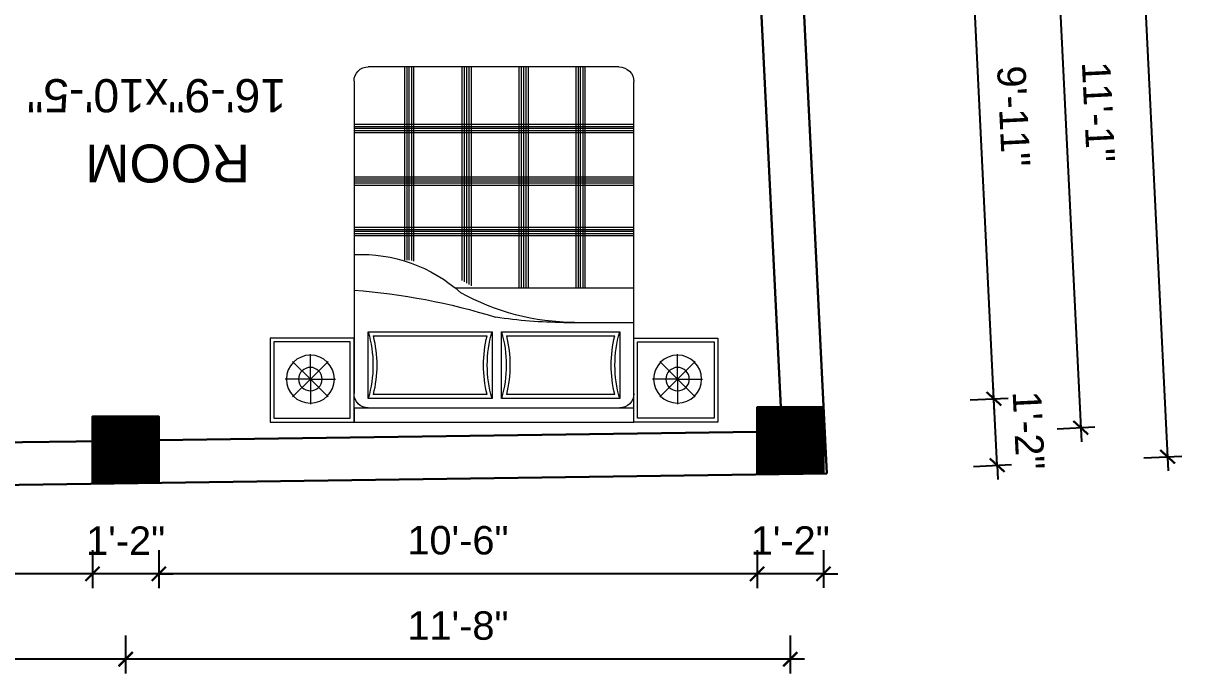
# Model space of a CAD drawing. Header units: inches. Extents: x -4737 to 13205, y 2479 to 13285.
# Drawn here: x -3622.5 to -3378.1, y 11182.7 to 11320.3 of the extents above; entities that cross this region are included whole.
import ezdxf

# ---------------------------------------------------------------- set-up
doc = ezdxf.new("R2010")
doc.units = ezdxf.units.IN
doc.header["$MEASUREMENT"] = 0
for name, color, linetype, lineweight in [('A-FURN', 9, 'Continuous', 5), ('hatch-.09', 8, 'Continuous', 9), ('Label', 7, 'Continuous', 13), ('ns_DIMS', 1, 'Continuous', 0), ('Text', 7, 'Continuous', 13), ('WALL', 12, 'Continuous', 30)]:
    doc.layers.add(name, color=color, linetype=linetype, lineweight=lineweight)
doc.layers.add('furniture', color=253, linetype='Continuous')
doc.styles.add('arial 1000', font='arial.ttf')
doc.styles.add('dim', font='arial.ttf', dxfattribs={"height": 7})
doc.styles.get("Standard").update_dxf_attribs({"font": 'arial.ttf'})
doc.dimstyles.new("1-8'", dxfattribs={"dimtxt": 6, "dimasz": 3, "dimexe": 3, "dimexo": 6, "dimgap": 4, "dimtad": 1, "dimdec": 0, "dimzin": 0, "dimdsep": 46, "dimlunit": 4, "dimtxsty": 'arial 1000', "dimblk": 'ARCHTICK', "dimcen": 8, "dimdle": 3, "dimclrt": 7, "dimazin": 0, "dimtfac": 1, "dimtdec": 0, "dimtix": 1, "dimtmove": 2, "dimatfit": 3, "dimfxl": 5, "dimfxlon": 1, "dimarcsym": 0})

# ---------------------------------------------------------------- blocks, each defined once
blk = doc.blocks.new('A$C3AED30AC')
at = {"layer": 'A-FURN', "color": 147, "linetype": 'ByBlock'}
for p, q in [((0, 1532.2), (0, 1982.2)), ((0, 1982.2), (450, 1982.2)), ((450, 1982.2), (1949.6, 1982.2)), ((450, 1982.2), (450, 1532.2)), ((450, 1906), (450, 1982.2)), ((1949.6, 1982.2), (1949.6, 1532.2)), ((2399.6, 1982.2), (1949.6, 1982.2)), ((2399.6, 1532.2), (2399.6, 1982.2)), ((450, 1906), (1949.6, 1906)), ((450, 155.2), (450, 1829.8)), ((1949.6, 1829.8), (1949.6, 159)), ((450, 1532.2), (0, 1532.2)), ((1949.6, 1532.2), (2399.6, 1532.2)), ((1869.6, 79), (526.2, 79))]:
    blk.add_line(p, q, dxfattribs=at)
at = {"layer": 'A-FURN', "color": 8}
for p, q in [((20, 1552.2), (20, 1962.2)), ((20, 1962.2), (430, 1962.2)), ((430, 1962.2), (430, 1552.2)), ((1969.6, 1962.2), (1969.6, 1552.2)), ((2379.6, 1962.2), (1969.6, 1962.2)), ((2379.6, 1552.2), (2379.6, 1962.2)), ((430, 1552.2), (20, 1552.2)), ((1969.6, 1552.2), (2379.6, 1552.2))]:
    blk.add_line(p, q, dxfattribs=at)
at = {"layer": 'A-FURN', "color": 5, "linetype": 'ByBlock'}
for p, q in [((216, 1752.2), (216, 1886.6)), ((2183.6, 1752.2), (2183.6, 1886.6)), ((216, 1752.2), (121, 1847.2)), ((216, 1752.2), (311.1, 1847.2)), ((526.2, 1855.2), (526.2, 1499.6)), ((1189.3, 1855.2), (526.2, 1855.2)), ((1189.3, 1499.6), (1189.3, 1855.2)), ((1873.4, 1855.2), (1240.1, 1855.2)), ((1240.1, 1855.2), (1240.1, 1499.6)), ((1873.4, 1499.6), (1873.4, 1855.2)), ((2183.6, 1752.2), (2088.5, 1847.2)), ((2183.6, 1752.2), (2278.6, 1847.2)), ((216, 1752.2), (81.7, 1752.2)), ((216, 1752.2), (121, 1657.2)), ((216, 1752.2), (216, 1752.2)), ((216, 1752.2), (216, 1752.2)), ((216, 1752.2), (216, 1752.2)), ((216, 1752.2), (350.4, 1752.2)), ((216, 1752.2), (216, 1617.8)), ((216, 1752.2), (311.1, 1657.2)), ((2183.6, 1752.2), (2049.2, 1752.2)), ((2183.6, 1752.2), (2088.5, 1657.2)), ((2183.6, 1752.2), (2317.9, 1752.2)), ((2183.6, 1752.2), (2183.6, 1752.2)), ((2183.6, 1752.2), (2183.6, 1752.2)), ((2183.6, 1752.2), (2183.6, 1752.2)), ((2183.6, 1752.2), (2278.6, 1657.2)), ((2183.6, 1752.2), (2183.6, 1617.8)), ((526.2, 1499.6), (1189.3, 1499.6)), ((1240.1, 1499.6), (1873.4, 1499.6)), ((1573.7, 1448.8), (1949.6, 1448.8)), ((996, 1263.6), (1949.6, 1263.6))]:
    blk.add_line(p, q, dxfattribs=at)
at = {"layer": 'A-FURN', "color": 9}
for p, q in [((1163.2, 1835.2), (552.3, 1835.2)), ((1847.3, 1835.2), (1266.2, 1835.2)), ((552.3, 1519.6), (1163.2, 1519.6)), ((1266.2, 1519.6), (1847.3, 1519.6))]:
    blk.add_line(p, q, dxfattribs=at)
at = {"layer": 'A-FURN', "color": 8, "linetype": 'Continuous'}
for p, q in [((1067, 1245.2), (1067, 79)), ((1079, 1252.8), (1079, 79)), ((1335, 1263.6), (1335, 79)), ((1347, 1263.6), (1347, 79)), ((1359, 1263.6), (1359, 79)), ((1372.1, 1263.6), (1372.1, 79)), ((1384.1, 1263.6), (1384.1, 79)), ((1639.9, 1263.6), (1639.9, 79)), ((1651.9, 1263.6), (1651.9, 79)), ((1663.9, 1263.6), (1663.9, 79)), ((1676.9, 1263.6), (1676.9, 79)), ((1688.9, 1263.6), (1688.9, 79)), ((1029.9, 1223.1), (1029.9, 79)), ((1041.9, 1230), (1041.9, 79)), ((1053.9, 1237.2), (1053.9, 79)), ((771.1, 1120.2), (771.1, 79)), ((722, 1114.6), (722, 79)), ((734, 1114.6), (734, 79)), ((746, 1114.6), (746, 79)), ((759.1, 1117.1), (759.1, 79)), ((450, 983.2), (1949.6, 983.2)), ((450, 971.2), (1949.6, 971.2)), ((450, 959.2), (1949.6, 959.2)), ((450, 949.8), (1949.6, 949.8)), ((450, 937.8), (1949.6, 937.8)), ((450, 713), (1949.6, 713)), ((450, 701), (1949.6, 701)), ((450, 689), (1949.6, 689)), ((450, 679.6), (1949.6, 679.6)), ((450, 667.6), (1949.6, 667.6)), ((450, 431.1), (1949.6, 431.1)), ((450, 419.1), (1949.6, 419.1)), ((450, 407.1), (1949.6, 407.1)), ((450, 397.7), (1949.6, 397.7)), ((450, 385.7), (1949.6, 385.7))]:
    blk.add_line(p, q, dxfattribs=at)
at = {"layer": 'A-FURN', "color": 5, "linetype": 'ByBlock'}
for centre, radius in [((216, 1752.2), 128.5), ((2183.6, 1752.2), 128.5), ((216, 1752.2), 62.8), ((2183.6, 1752.2), 62.8)]:
    blk.add_circle(centre, radius, dxfattribs=at)
at = {"layer": 'A-FURN', "color": 147, "linetype": 'ByBlock'}
for centre, radius, start, end in [((526.2, 1829.8), 76.2, 90, 180), ((1873.4, 1829.8), 76.2, 0, 90), ((526.2, 155.2), 76.2, 180, 270), ((1869.6, 159), 80, 270, 0)]:
    blk.add_arc(centre, radius, start, end, dxfattribs=at)
at = {"layer": 'A-FURN', "color": 5, "linetype": 'ByBlock'}
for centre, radius, start, end in [((-83.4, 1677.4), 635, 343.7398, 16.2602), ((1798.9, 1677.4), 635, 163.73979, 196.26021), ((630.5, 1677.4), 635, 343.7398, 16.2602), ((2483, 1677.4), 635, 163.73979, 196.26021), ((1638.5, 177.4), 1271.4, 90.35642, 119.03891), ((1572.9, -870.3), 2319.1, 89.98014, 99.03119), ((193.9, 4688.5), 3422.4, 274.28895, 287.24996), ((485.1, 1886.5), 802.9, 267.49694, 311.91323)]:
    blk.add_arc(centre, radius, start, end, dxfattribs=at)
at = {"layer": 'A-FURN', "color": 9}
for centre, start, end in [((-83.4, 1677.4), 346.05939, 13.94061), ((1798.9, 1677.4), 166.05939, 193.94061), ((630.5, 1677.4), 346.05939, 13.94061), ((2483, 1677.4), 166.05939, 193.94061)]:
    blk.add_arc(centre, 655, start, end, dxfattribs=at)
blk = doc.blocks.new('_ArchTick')
at = {"color": 0, "const_width": 0.15}
blk.add_lwpolyline([(-0.5, -0.5), (0.5, 0.5)], dxfattribs=at)
blk = doc.blocks.new('*D1041')
at = {"layer": 'Defpoints', "color": 0, "transparency": 16777216}
for p in [(-3467.73, 11225.33), (-3453.73, 11225.33), (-3467.73, 11204.19)]:
    blk.add_point(p, dxfattribs=at)
at = {"layer": 'ns_DIMS', "color": 0, "lineweight": -2, "transparency": 16777216}
for p, q in [((-3467.73, 11209.19), (-3467.73, 11201.19)), ((-3453.73, 11209.19), (-3453.73, 11201.19)), ((-3467.73, 11204.19), (-3470.73, 11204.19)), ((-3453.73, 11204.19), (-3467.73, 11204.19)), ((-3453.73, 11204.19), (-3450.73, 11204.19))]:
    blk.add_line(p, q, dxfattribs=at)
at = {"layer": 'ns_DIMS', "color": 0, "lineweight": -2, "transparency": 16777216, "xscale": 3, "yscale": 3, "zscale": 3}
blk.add_blockref('_ArchTick', (-3467.73, 11204.19), dxfattribs=at)
at = {"layer": 'ns_DIMS', "color": 0, "lineweight": -2, "transparency": 16777216, "xscale": 3, "yscale": 3, "zscale": 3, "rotation": 180}
blk.add_blockref('_ArchTick', (-3453.73, 11204.19), dxfattribs=at)
at = {"layer": 'ns_DIMS', "color": 7, "transparency": 16777216, "insert": (-3460.73, 11211.2), "char_height": 6, "attachment_point": 5, "style": 'arial 1000'}
blk.add_mtext('1\'-2"', dxfattribs=at)
blk = doc.blocks.new('*D1042')
at = {"layer": 'Defpoints', "color": 0, "transparency": 16777216}
for p in [(-3460.73, 11225.33), (-3600.93, 11223.34), (-3600.93, 11186.16)]:
    blk.add_point(p, dxfattribs=at)
at = {"layer": 'ns_DIMS', "color": 0, "lineweight": -2, "transparency": 16777216}
for p, q in [((-3600.93, 11191.16), (-3600.93, 11183.16)), ((-3460.73, 11191.16), (-3460.73, 11183.16)), ((-3457.73, 11186.16), (-3603.93, 11186.16))]:
    blk.add_line(p, q, dxfattribs=at)
at = {"layer": 'ns_DIMS', "color": 0, "lineweight": -2, "transparency": 16777216, "xscale": 3, "yscale": 3, "zscale": 3, "rotation": 180}
blk.add_blockref('_ArchTick', (-3600.93, 11186.16), dxfattribs=at)
at = {"layer": 'ns_DIMS', "color": 0, "lineweight": -2, "transparency": 16777216, "xscale": 3, "yscale": 3, "zscale": 3}
blk.add_blockref('_ArchTick', (-3460.73, 11186.16), dxfattribs=at)
at = {"layer": 'ns_DIMS', "color": 7, "transparency": 16777216, "insert": (-3530.83, 11193.22), "char_height": 6, "attachment_point": 5, "style": 'arial 1000'}
blk.add_mtext('11\'-8"', dxfattribs=at)
blk = doc.blocks.new('*D1043')
at = {"layer": 'Defpoints', "color": 0, "transparency": 16777216}
for p in [(-3453.04, 11225.33), (-3675.18, 11222.19), (-3675.18, 11168.19)]:
    blk.add_point(p, dxfattribs=at)
at = {"layer": 'ns_DIMS', "color": 0, "lineweight": -2, "transparency": 16777216}
for p, q in [((-3675.18, 11173.19), (-3675.18, 11165.19)), ((-3453.04, 11173.19), (-3453.04, 11165.19)), ((-3450.04, 11168.19), (-3678.18, 11168.19))]:
    blk.add_line(p, q, dxfattribs=at)
at = {"layer": 'ns_DIMS', "color": 0, "lineweight": -2, "transparency": 16777216, "xscale": 3, "yscale": 3, "zscale": 3, "rotation": 180}
blk.add_blockref('_ArchTick', (-3675.18, 11168.19), dxfattribs=at)
at = {"layer": 'ns_DIMS', "color": 0, "lineweight": -2, "transparency": 16777216, "xscale": 3, "yscale": 3, "zscale": 3}
blk.add_blockref('_ArchTick', (-3453.04, 11168.19), dxfattribs=at)
at = {"layer": 'ns_DIMS', "color": 7, "transparency": 16777216, "insert": (-3564.11, 11175.25), "char_height": 6, "attachment_point": 5, "style": 'arial 1000'}
blk.add_mtext('18\'-6"', dxfattribs=at)
blk = doc.blocks.new('*D1044')
at = {"layer": 'Defpoints', "color": 0, "transparency": 16777216}
for p in [(-3467.73, 11225.33), (-3593.93, 11223.34), (-3593.93, 11204.16)]:
    blk.add_point(p, dxfattribs=at)
at = {"layer": 'ns_DIMS', "color": 0, "lineweight": -2, "transparency": 16777216}
for p, q in [((-3593.93, 11209.16), (-3593.93, 11201.16)), ((-3467.73, 11209.16), (-3467.73, 11201.16)), ((-3464.73, 11204.16), (-3596.93, 11204.16))]:
    blk.add_line(p, q, dxfattribs=at)
at = {"layer": 'ns_DIMS', "color": 0, "lineweight": -2, "transparency": 16777216, "xscale": 3, "yscale": 3, "zscale": 3, "rotation": 180}
blk.add_blockref('_ArchTick', (-3593.93, 11204.16), dxfattribs=at)
at = {"layer": 'ns_DIMS', "color": 0, "lineweight": -2, "transparency": 16777216, "xscale": 3, "yscale": 3, "zscale": 3}
blk.add_blockref('_ArchTick', (-3467.73, 11204.16), dxfattribs=at)
at = {"layer": 'ns_DIMS', "color": 7, "transparency": 16777216, "insert": (-3530.83, 11211.22), "char_height": 6, "attachment_point": 5, "style": 'arial 1000'}
blk.add_mtext('10\'-6"', dxfattribs=at)
blk = doc.blocks.new('*D1045')
at = {"layer": 'Defpoints', "color": 0, "transparency": 16777216}
for p in [(-3607.93, 11223.34), (-3593.93, 11223.34), (-3607.93, 11204.16)]:
    blk.add_point(p, dxfattribs=at)
at = {"layer": 'ns_DIMS', "color": 0, "lineweight": -2, "transparency": 16777216}
for p, q in [((-3607.93, 11209.16), (-3607.93, 11201.16)), ((-3593.93, 11209.16), (-3593.93, 11201.16)), ((-3607.93, 11204.16), (-3610.93, 11204.16)), ((-3593.93, 11204.16), (-3607.93, 11204.16)), ((-3593.93, 11204.16), (-3590.93, 11204.16))]:
    blk.add_line(p, q, dxfattribs=at)
at = {"layer": 'ns_DIMS', "color": 0, "lineweight": -2, "transparency": 16777216, "xscale": 3, "yscale": 3, "zscale": 3}
blk.add_blockref('_ArchTick', (-3607.93, 11204.16), dxfattribs=at)
at = {"layer": 'ns_DIMS', "color": 0, "lineweight": -2, "transparency": 16777216, "xscale": 3, "yscale": 3, "zscale": 3, "rotation": 180}
blk.add_blockref('_ArchTick', (-3593.93, 11204.16), dxfattribs=at)
at = {"layer": 'ns_DIMS', "color": 7, "transparency": 16777216, "insert": (-3600.93, 11211.17), "char_height": 6, "attachment_point": 5, "style": 'arial 1000'}
blk.add_mtext('1\'-2"', dxfattribs=at)
blk = doc.blocks.new('*D1046')
at = {"layer": 'Defpoints', "color": 0, "transparency": 16777216}
for p in [(-3661.18, 11222.19), (-3607.93, 11223.34), (-3661.18, 11204.19)]:
    blk.add_point(p, dxfattribs=at)
at = {"layer": 'ns_DIMS', "color": 0, "lineweight": -2, "transparency": 16777216}
for p, q in [((-3661.18, 11209.19), (-3661.18, 11201.19)), ((-3607.93, 11209.19), (-3607.93, 11201.19)), ((-3604.93, 11204.19), (-3664.18, 11204.19))]:
    blk.add_line(p, q, dxfattribs=at)
at = {"layer": 'ns_DIMS', "color": 0, "lineweight": -2, "transparency": 16777216, "xscale": 3, "yscale": 3, "zscale": 3, "rotation": 180}
blk.add_blockref('_ArchTick', (-3661.18, 11204.19), dxfattribs=at)
at = {"layer": 'ns_DIMS', "color": 0, "lineweight": -2, "transparency": 16777216, "xscale": 3, "yscale": 3, "zscale": 3}
blk.add_blockref('_ArchTick', (-3607.93, 11204.19), dxfattribs=at)
at = {"layer": 'ns_DIMS', "color": 7, "transparency": 16777216, "insert": (-3634.55, 11211.24), "char_height": 6, "attachment_point": 5, "style": 'arial 1000'}
blk.add_mtext('4\'-5"', dxfattribs=at)
blk = doc.blocks.new('*D1048')
at = {"layer": 'Defpoints', "color": 0, "transparency": 16777216}
for p in [(-3668.18, 11222.19), (-3600.93, 11223.34), (-3668.18, 11186.19)]:
    blk.add_point(p, dxfattribs=at)
at = {"layer": 'ns_DIMS', "color": 0, "lineweight": -2, "transparency": 16777216}
for p, q in [((-3668.18, 11191.19), (-3668.18, 11183.19)), ((-3600.93, 11191.19), (-3600.93, 11183.19)), ((-3597.93, 11186.19), (-3671.18, 11186.19))]:
    blk.add_line(p, q, dxfattribs=at)
at = {"layer": 'ns_DIMS', "color": 0, "lineweight": -2, "transparency": 16777216, "xscale": 3, "yscale": 3, "zscale": 3, "rotation": 180}
blk.add_blockref('_ArchTick', (-3668.18, 11186.19), dxfattribs=at)
at = {"layer": 'ns_DIMS', "color": 0, "lineweight": -2, "transparency": 16777216, "xscale": 3, "yscale": 3, "zscale": 3}
blk.add_blockref('_ArchTick', (-3600.93, 11186.19), dxfattribs=at)
at = {"layer": 'ns_DIMS', "color": 7, "transparency": 16777216, "insert": (-3634.55, 11193.24), "char_height": 6, "attachment_point": 5, "style": 'arial 1000'}
blk.add_mtext('5\'-7"', dxfattribs=at)
blk = doc.blocks.new('*D1077')
at = {"layer": 'Defpoints', "color": 0, "transparency": 16777216}
for p in [(-3417.77, 11241.1), (-3453.73, 11239.33), (-3453.04, 11225.33)]:
    blk.add_point(p, dxfattribs=at)
at = {"layer": 'ns_DIMS', "color": 0, "lineweight": -2, "transparency": 16777216}
for p, q in [((-3417.77, 11241.1), (-3417.92, 11244.1)), ((-3422.77, 11240.85), (-3414.78, 11241.25)), ((-3417.09, 11227.1), (-3417.77, 11241.1)), ((-3422.08, 11226.85), (-3414.09, 11227.25)), ((-3417.09, 11227.1), (-3416.94, 11224.1))]:
    blk.add_line(p, q, dxfattribs=at)
at = {"layer": 'ns_DIMS', "color": 0, "lineweight": -2, "transparency": 16777216, "xscale": 3, "yscale": 3, "zscale": 3}
for p, rotation in [((-3417.77, 11241.1), 272.820296018638), ((-3417.09, 11227.1), 92.82029601863803)]:
    blk.add_blockref('_ArchTick', p, dxfattribs=dict(at, rotation=rotation))
at = {"layer": 'ns_DIMS', "color": 7, "transparency": 16777216, "insert": (-3410.43, 11234.44), "char_height": 6, "attachment_point": 5, "rotation": 272.8203, "style": 'arial 1000'}
blk.add_mtext('1\'-2"', dxfattribs=at)
blk = doc.blocks.new('*D1078')
at = {"layer": 'Defpoints', "color": 0, "transparency": 16777216}
for p in [(-3423.61, 11359.64), (-3460.26, 11357.84), (-3453.73, 11239.33)]:
    blk.add_point(p, dxfattribs=at)
at = {"layer": 'ns_DIMS', "color": 0, "lineweight": -2, "transparency": 16777216}
for p, q in [((-3417.63, 11238.1), (-3423.76, 11362.64)), ((-3428.61, 11359.4), (-3420.62, 11359.79)), ((-3422.77, 11240.85), (-3414.78, 11241.25))]:
    blk.add_line(p, q, dxfattribs=at)
at = {"layer": 'ns_DIMS', "color": 0, "lineweight": -2, "transparency": 16777216, "xscale": 3, "yscale": 3, "zscale": 3}
for p, rotation in [((-3423.61, 11359.64), 92.82029601864667), ((-3417.77, 11241.1), 272.8202960186467)]:
    blk.add_blockref('_ArchTick', p, dxfattribs=dict(at, rotation=rotation))
at = {"layer": 'ns_DIMS', "color": 7, "transparency": 16777216, "insert": (-3413.64, 11300.72), "char_height": 6, "attachment_point": 5, "rotation": 272.8203, "style": 'arial 1000'}
blk.add_mtext('9\'-11"', dxfattribs=at)
blk = doc.blocks.new('*D1086')
at = {"layer": 'Defpoints', "color": 0, "transparency": 16777216}
for p in [(-3473.02, 11630.84), (-3381.13, 11228.87), (-3453.04, 11225.33)]:
    blk.add_point(p, dxfattribs=at)
at = {"layer": 'ns_DIMS', "color": 0, "lineweight": -2, "transparency": 16777216}
for p, q in [((-3401.25, 11637.38), (-3380.98, 11225.87)), ((-3406.1, 11634.13), (-3398.11, 11634.53)), ((-3386.12, 11228.62), (-3378.13, 11229.02))]:
    blk.add_line(p, q, dxfattribs=at)
at = {"layer": 'ns_DIMS', "color": 0, "lineweight": -2, "transparency": 16777216, "xscale": 3, "yscale": 3, "zscale": 3}
for p, rotation in [((-3401.11, 11634.38), 92.82029601863792), ((-3381.13, 11228.87), 272.8202960186379)]:
    blk.add_blockref('_ArchTick', p, dxfattribs=dict(at, rotation=rotation))
at = {"layer": 'ns_DIMS', "color": 7, "transparency": 16777216, "insert": (-3384.06, 11431.97), "char_height": 6, "attachment_point": 5, "rotation": 272.8203, "style": 'arial 1000'}
blk.add_mtext('33\'-10"', dxfattribs=at)
blk = doc.blocks.new('*D1088')
at = {"layer": 'Defpoints', "color": 0, "transparency": 16777216}
for p in [(-3460.26, 11364.84), (-3399.45, 11235), (-3453.73, 11232.33)]:
    blk.add_point(p, dxfattribs=at)
at = {"layer": 'ns_DIMS', "color": 0, "lineweight": -2, "transparency": 16777216}
for p, q in [((-3406.13, 11370.51), (-3399.3, 11232.01)), ((-3410.97, 11367.26), (-3402.98, 11367.66)), ((-3404.45, 11234.76), (-3396.46, 11235.15))]:
    blk.add_line(p, q, dxfattribs=at)
at = {"layer": 'ns_DIMS', "color": 0, "lineweight": -2, "transparency": 16777216, "xscale": 3, "yscale": 3, "zscale": 3}
for p, rotation in [((-3405.98, 11367.51), 92.82029601864667), ((-3399.45, 11235), 272.8202960186467)]:
    blk.add_blockref('_ArchTick', p, dxfattribs=dict(at, rotation=rotation))
at = {"layer": 'ns_DIMS', "color": 7, "transparency": 16777216, "insert": (-3395.71, 11301.6), "char_height": 6, "attachment_point": 5, "rotation": 272.8203, "style": 'arial 1000'}
blk.add_mtext('11\'-1"', dxfattribs=at)

msp = doc.modelspace()

# ---------------------------------------------------------------- hatches: boundary and pattern name
at = {"layer": 'hatch-.09'}
h = msp.add_hatch(dxfattribs=at)
h.set_pattern_fill('ANSI31', color=256, angle=180)
h.set_pattern_definition([(225, (11978.65775, 11515.46716), (0.0883883476, -0.0883883476), [])])
h.paths.add_polyline_path([(-3467.73, 11225.33), (-3453.73, 11225.33), (-3453.73, 11239.33), (-3467.73, 11239.33)])
h = msp.add_hatch(dxfattribs=at)
h.set_pattern_fill('ANSI31', color=256, angle=180)
h.set_pattern_definition([(225, (11838.46353, 11513.47572), (0.0883883476, -0.0883883476), [])])
h.paths.add_polyline_path([(-3607.93, 11223.34), (-3593.93, 11223.34), (-3593.93, 11237.34), (-3607.93, 11237.34)])

# ---------------------------------------------------------------- linework, layer by layer
at = {"layer": 'WALL'}
for p, q in [((-3466.66, 11501.84), (-3453.04, 11225.33)), ((-3468.58, 11357.84), (-3462.74, 11239.33)), ((-3593.93, 11232.34), (-3467.73, 11234.12)), ((-3661.18, 11231.39), (-3605.68, 11232.17)), ((-3675.18, 11222.19), (-3453.04, 11225.33))]:
    msp.add_line(p, q, dxfattribs=at)
for points in [[(-3453.73, 11225.33), (-3467.73, 11225.33), (-3467.73, 11239.33), (-3453.73, 11239.33)], [(-3593.93, 11223.34), (-3607.93, 11223.34), (-3607.93, 11237.34), (-3593.93, 11237.34)]]:
    msp.add_lwpolyline(points, close=True, dxfattribs=at)

# ---------------------------------------------------------------- block references
at = {"layer": 'furniture', "xscale": -0.03937007859349251, "yscale": 0.03937007859349251, "zscale": 0.03937007859349251, "rotation": 180}
msp.add_blockref('A$C3AED30AC', (-3570.47, 11314.23), dxfattribs=at)

# ---------------------------------------------------------------- texts
at = {"layer": 'Label', "color": 5, "linetype": 'ByBlock', "insert": (-3592.07, 11286.74), "char_height": 8, "width": 88.4068, "attachment_point": 2, "rotation": 180, "style": 'dim'}
msp.add_mtext('ROOM', dxfattribs=at)
at = {"layer": 'Text', "insert": (-3594.42, 11301.54), "char_height": 7, "width": 440.957, "attachment_point": 2, "rotation": 180}
msp.add_mtext('16\'-9"x10\'-5"', dxfattribs=at)

# ---------------------------------------------------------------- dimensions: what is measured, and where the dimension line sits
at = {"layer": 'ns_DIMS'}
for p1, p2, distance, picture, middle in [((-3473.02, 11630.84), (-3453.04, 11225.33), 72, '*D1086', (-3384.06, 11431.97)), ((-3453.04, 11225.33), (-3453.73, 11239.33), -36, '*D1077', (-3410.43, 11234.44))]:
    dim = msp.add_aligned_dim(p1=p1, p2=p2, distance=distance, dimstyle="1-8'", dxfattribs=at)
    dim.commit()
    dim.dimension.update_dxf_attribs({"geometry": picture, "text_midpoint": middle})
for base, p1, p2, angle, picture, middle in [((-3399.45, 11235), (-3460.26, 11364.84), (-3453.73, 11232.33), 92.8203, '*D1088', (-3395.71, 11301.6)), ((-3423.61, 11359.64), (-3453.73, 11239.33), (-3460.26, 11357.84), 272.8203, '*D1078', (-3413.64, 11300.72)), ((-3675.18, 11168.19), (-3453.04, 11225.33), (-3675.18, 11222.19), 180, '*D1043', (-3564.11, 11175.25)), ((-3600.93, 11186.16), (-3460.73, 11225.33), (-3600.93, 11223.34), 180, '*D1042', (-3530.83, 11193.22)), ((-3593.93, 11204.16), (-3467.73, 11225.33), (-3593.93, 11223.34), 180, '*D1044', (-3530.83, 11211.22)), ((-3467.73, 11204.19), (-3453.73, 11225.33), (-3467.73, 11225.33), 180, '*D1041', (-3460.73, 11211.2)), ((-3668.18, 11186.19), (-3600.93, 11223.34), (-3668.18, 11222.19), 180, '*D1048', (-3634.55, 11193.24)), ((-3661.18, 11204.19), (-3607.93, 11223.34), (-3661.18, 11222.19), 180, '*D1046', (-3634.55, 11211.24)), ((-3607.93, 11204.16), (-3593.93, 11223.34), (-3607.93, 11223.34), 180, '*D1045', (-3600.93, 11211.17))]:
    dim = msp.add_linear_dim(base=base, p1=p1, p2=p2, angle=angle, dimstyle="1-8'", dxfattribs=at)
    dim.commit()
    dim.dimension.update_dxf_attribs({"geometry": picture, "text_midpoint": middle})

doc.saveas('drawing.dxf')
